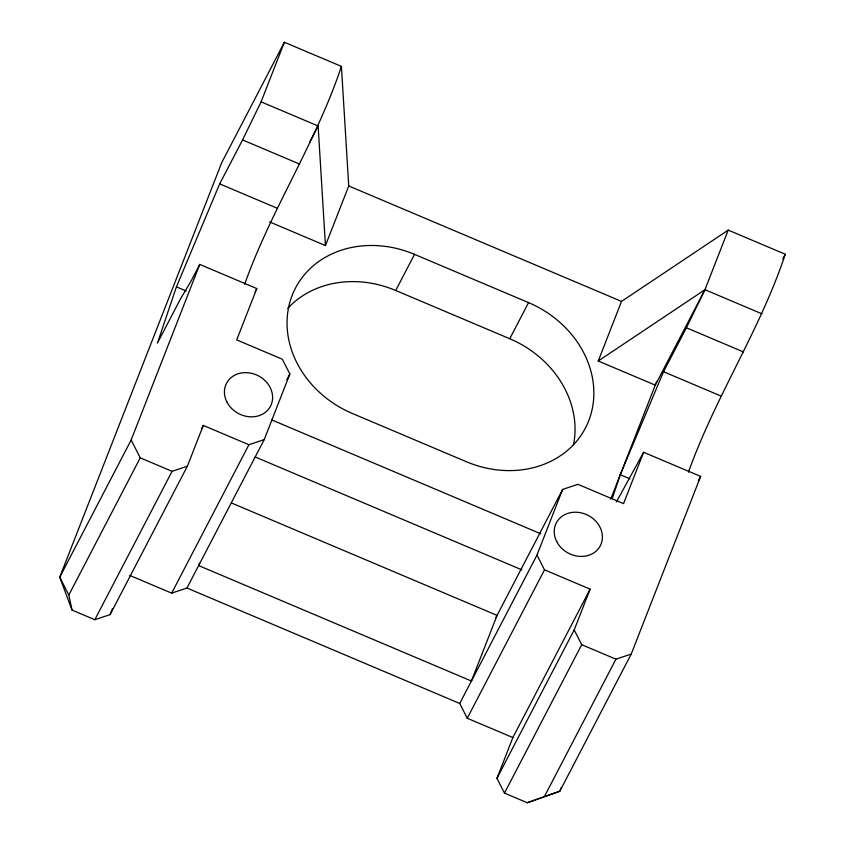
<?xml version="1.0" encoding="UTF-8"?>
<svg xmlns="http://www.w3.org/2000/svg" width="845" height="845" viewBox="0 0 845 845"><rect width="100%" height="100%" fill="white"/><g stroke="black" fill="none" stroke-linecap="round" stroke-linejoin="round"><path stroke-width="1.27" d="M269.639 221.939L325.452 245.557L348.742 185.963L341.401 66.385L284.374 42.25L261.094 101.844L242.568 139.932L219.679 183.872L176.415 286.856L157.434 343.144L180.397 299.035L190.991 281.258L199.758 264.422L256.785 288.557L236.716 339.912L282.336 359.22L289.856 373.986L264.21 439.622L186.956 588.025L171.662 593.148L129.644 575.361M612.255 498.476L620.262 474.71L663.536 371.715L686.425 327.786L704.952 289.698L728.232 230.104L785.259 254.239C760.151 330.089 715.166 396.96 688.485 472.186M264.21 439.622L248.916 444.734L203.296 425.426L187.368 466.197L110.114 614.611L94.82 619.723L72.015 610.069L59.741 577.177L131.155 440.002L199.758 264.422M110.114 614.611L112.459 608.611M244.627 284.332C271.319 209.106 316.294 142.245 341.401 66.385M199.589 563.14L198.638 565.569L471.425 681.017L497.071 615.382L231.562 503.018M761.968 313.833L704.952 289.698L655.266 385.14L598.239 361.005L621.529 301.411L728.232 230.104M536.987 555.07L562.633 489.435L577.927 484.322L623.547 503.631L643.615 452.276L700.632 476.4L631.226 654.051L559.812 791.226L527.269 802.75L504.465 793.096L496.945 778.329L512.873 737.558L590.127 589.145L544.507 569.836L536.987 555.07L459.733 703.473L467.253 718.25L512.873 737.558M610.703 499.184L656.692 381.496M496.945 778.329L574.199 629.916L590.127 589.145M561.249 787.54L559.812 791.226L527.269 802.75M284.374 42.25L221.739 162.589L59.741 577.177L68.825 595.017L72.015 610.069M68.825 595.017L140.238 457.842L131.155 440.002M309.629 142.277L318.121 125.979L261.094 101.844M255.032 291.926L256.785 288.557M94.82 619.723L172.074 471.32L187.368 466.197M201.469 428.933L203.296 425.426M171.662 593.148L248.916 444.734M286.814 379.817L289.856 373.986M287.775 308.372A99.182 85.282 27.5 0 1 395.713 290.479L414.515 254.356L528.558 302.626A99.182 85.282 27.5 0 1 588.712 420.799A99.182 85.282 27.5 0 1 466.387 461.729L352.344 413.469A99.182 85.282 27.5 0 1 292.19 295.296A99.182 85.282 27.5 0 1 414.515 254.356M573.449 444.966A99.182 85.282 27.5 0 0 509.757 338.739L528.558 302.626M495.899 617.632L562.633 489.435M467.253 718.25L544.507 569.836M616.396 501.983L643.615 452.276M504.465 793.096L581.719 644.693L574.199 629.916M782.829 258.908L785.259 254.239M698.297 480.9L700.632 476.4M544.518 796.349L615.931 659.174L631.226 654.051M598.239 361.005L704.952 289.698M242.568 139.932L299.595 164.067M686.425 327.786L743.442 351.921M348.742 185.963L621.529 301.411M219.679 183.872L276.706 208.007M663.536 371.715L720.553 395.851M395.713 290.479L509.757 338.739M176.415 286.856L186.111 290.965M620.262 474.71L629.969 478.819M271.467 419.796L540.673 533.734M255.095 456.944L521.872 569.847M140.238 457.842L172.074 471.32M581.719 644.693L615.931 659.174M186.956 588.025L459.733 703.473M318.121 125.979L325.452 245.557M556.697 541.56A24.801 21.326 27.5 0 0 598.344 548.796A24.801 21.326 27.5 0 0 579.923 512.609A24.801 21.326 27.5 0 0 556.697 541.56M226.893 401.977A24.801 21.326 27.5 0 0 268.541 409.212A24.801 21.326 27.5 0 0 250.12 373.025A24.801 21.326 27.5 0 0 226.893 401.977"/></g></svg>
